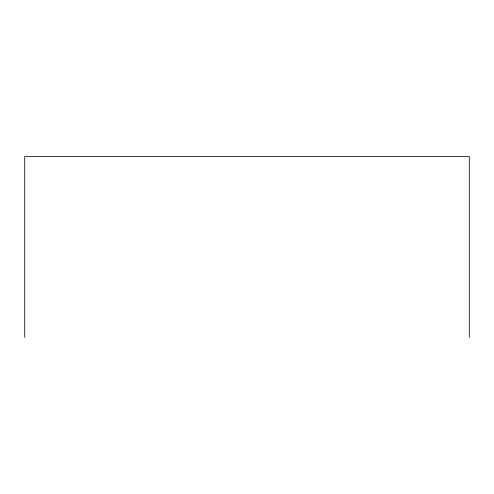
<?xml version="1.0" encoding="UTF-8"?>
<svg xmlns="http://www.w3.org/2000/svg" width="494" height="494" viewBox="0 0 494 494"><rect width="100%" height="100%" fill="white"/><g stroke="black" fill="none" stroke-linecap="round" stroke-linejoin="round"><path stroke-width="0.74" d="M469.3 337.402L469.3 156.598L24.7 156.598L24.7 337.402"/></g></svg>
